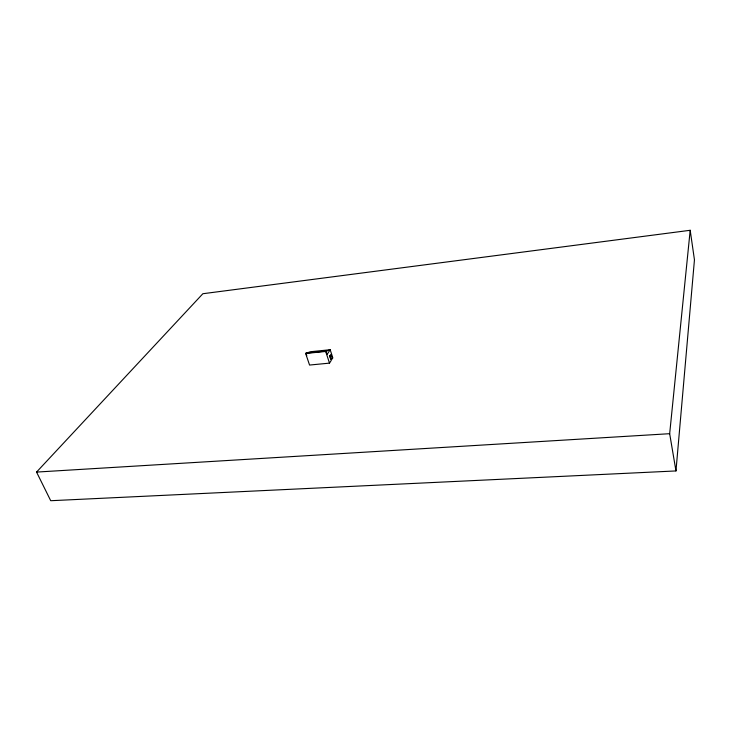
<?xml version="1.0" encoding="UTF-8"?>
<svg xmlns="http://www.w3.org/2000/svg" width="731" height="731" viewBox="0 0 731 731"><rect width="100%" height="100%" fill="white"/><g stroke="black" fill="none" stroke-linecap="round" stroke-linejoin="round"><path stroke-width="1.1" d="M675.965 470.938L694.45 259.852L690.192 230.283L202.862 293.725L36.55 472.08L50.722 500.717L675.965 470.938L669.669 433.693L690.192 230.283M332.276 358.784L332.833 357.907L330.184 349.729L310.31 351.748L305.649 353.475L309.56 365.052L329.507 363.133L331.317 360.292L329.891 355.924L330.86 354.416L332.276 358.784L330.567 358.958L329.434 355.467M305.649 353.475L325.679 351.447L330.184 349.729L327.068 354.517L325.935 351.054L305.914 353.091M36.55 472.08L669.669 433.693M306.207 353.941L306.782 355.659M325.679 351.447L329.507 363.133"/></g></svg>
